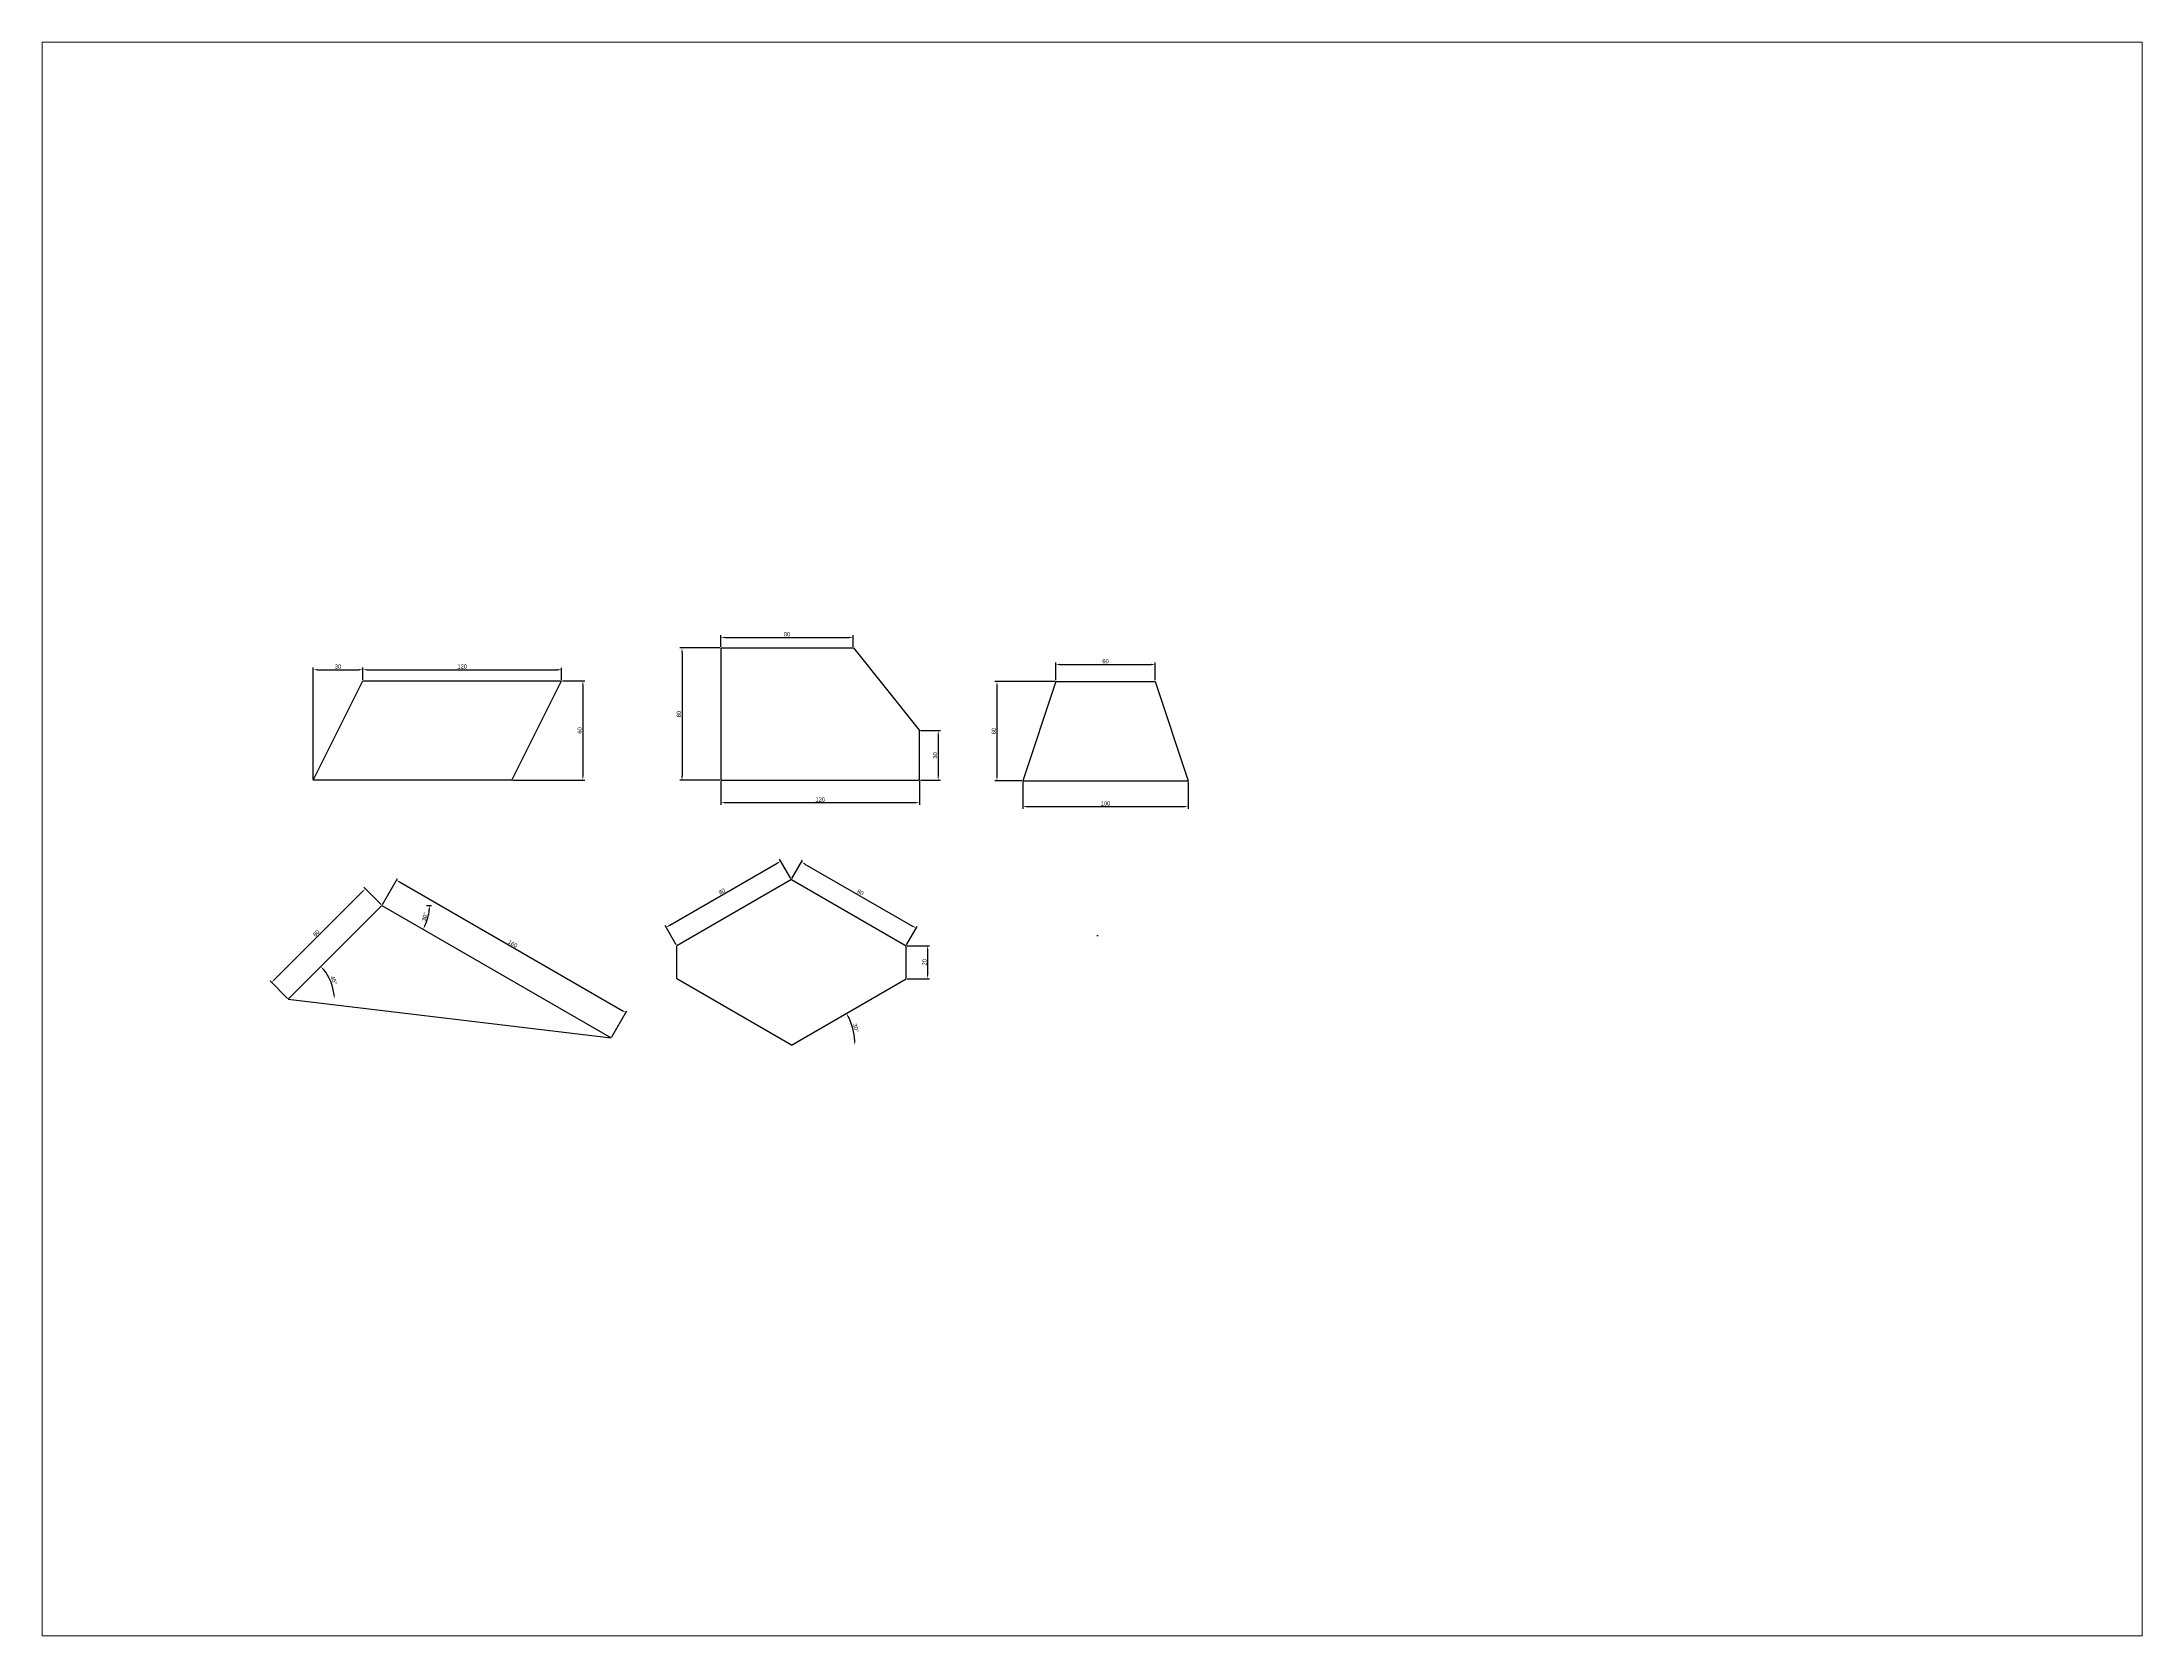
# Paper-space layout 'Layout1' of a CAD drawing. Header units: millimetres. Extents: x 26 to 231, y 20 to 176.
# The model-space entities are those that its viewports show. They can reach past a viewport. Long polylines and large blocks are cut down to what shows.
import ezdxf

# ---------------------------------------------------------------- set-up
doc = ezdxf.new("R2010")
doc.units = ezdxf.units.MM
doc.styles.get("Standard").update_dxf_attribs({"font": 'arial.ttf'})
doc.dimstyles.new('ISO-25', dxfattribs={"dimtxt": 2.5, "dimasz": 2.5, "dimexe": 1.25, "dimexo": 0.625, "dimtad": 1, "dimtxsty": 'Standard', "dimcen": 2.5, "dimadec": 0, "dimazin": 0, "dimtfac": 1, "dimtmove": 0, "dimatfit": 3, "dimfxl": 0, "dimarcsym": 0})

# ---------------------------------------------------------------- blocks, each defined once
blk = doc.blocks.new('*D2')
at = {"color": 0, "lineweight": -2, "transparency": 16777216}
for p, q in [((10553, 7569.4), (10553, 7636.8)), ((10555.5, 7635.5), (10580.5, 7635.5)), ((10583, 7629.4), (10583, 7636.8))]:
    blk.add_line(p, q, dxfattribs=at)
at = {"color": 0, "transparency": 16777216}
for points in [[(10555.5, 7635.9), (10555.5, 7635.1), (10553, 7635.5)], [(10580.5, 7635.9), (10580.5, 7635.1), (10583, 7635.5)]]:
    blk.add_solid(points, dxfattribs=at)
at = {"layer": 'Defpoints', "color": 0, "transparency": 16777216}
for p in [(10583, 7635.5), (10583, 7628.8), (10553, 7568.8)]:
    blk.add_point(p, dxfattribs=at)
at = {"color": 0, "transparency": 16777216, "insert": (10568, 7637.4), "char_height": 2.5, "attachment_point": 5}
blk.add_mtext('30', dxfattribs=at)
blk = doc.blocks.new('*D3')
at = {"color": 0, "lineweight": -2, "transparency": 16777216}
for p, q in [((10583, 7629.4), (10583, 7636.7)), ((10585.5, 7635.5), (10700.5, 7635.5)), ((10703, 7629.4), (10703, 7636.7))]:
    blk.add_line(p, q, dxfattribs=at)
at = {"color": 0, "transparency": 16777216}
for points in [[(10585.5, 7635.9), (10585.5, 7635), (10583, 7635.5)], [(10700.5, 7635.9), (10700.5, 7635), (10703, 7635.5)]]:
    blk.add_solid(points, dxfattribs=at)
at = {"layer": 'Defpoints', "color": 0, "transparency": 16777216}
for p in [(10583, 7628.8), (10703, 7635.5), (10703, 7628.8)]:
    blk.add_point(p, dxfattribs=at)
at = {"color": 0, "transparency": 16777216, "insert": (10643, 7637.4), "char_height": 2.5, "attachment_point": 5}
blk.add_mtext('120', dxfattribs=at)
blk = doc.blocks.new('*D4')
at = {"color": 0, "lineweight": -2, "transparency": 16777216}
for p, q in [((10703.6, 7628.8), (10717.1, 7628.8)), ((10715.9, 7626.3), (10715.9, 7571.3)), ((10673.6, 7568.8), (10717.1, 7568.8))]:
    blk.add_line(p, q, dxfattribs=at)
at = {"color": 0, "transparency": 16777216}
for points in [[(10715.5, 7626.3), (10716.3, 7626.3), (10715.9, 7628.8)], [(10715.5, 7571.3), (10716.3, 7571.3), (10715.9, 7568.8)]]:
    blk.add_solid(points, dxfattribs=at)
at = {"layer": 'Defpoints', "color": 0, "transparency": 16777216}
for p in [(10703, 7628.8), (10673, 7568.8), (10715.9, 7568.8)]:
    blk.add_point(p, dxfattribs=at)
at = {"color": 0, "transparency": 16777216, "insert": (10714, 7598.8), "char_height": 2.5, "attachment_point": 5, "rotation": 90}
blk.add_mtext('60', dxfattribs=at)
blk = doc.blocks.new('*D5')
at = {"color": 0, "lineweight": -2, "transparency": 16777216}
for p, q in [((10798.7, 7648.7), (10774.5, 7648.7)), ((10775.8, 7646.2), (10775.8, 7571.2)), ((10798.7, 7568.7), (10774.5, 7568.7))]:
    blk.add_line(p, q, dxfattribs=at)
at = {"color": 0, "transparency": 16777216}
for points in [[(10775.4, 7646.2), (10776.2, 7646.2), (10775.8, 7648.7)], [(10775.4, 7571.2), (10776.2, 7571.2), (10775.8, 7568.7)]]:
    blk.add_solid(points, dxfattribs=at)
at = {"layer": 'Defpoints', "color": 0, "transparency": 16777216}
for p in [(10799.3, 7648.7), (10775.8, 7568.7), (10799.3, 7568.7)]:
    blk.add_point(p, dxfattribs=at)
at = {"color": 0, "transparency": 16777216, "insert": (10773.9, 7608.7), "char_height": 2.5, "attachment_point": 5, "rotation": 90}
blk.add_mtext('80', dxfattribs=at)
blk = doc.blocks.new('*D6')
at = {"color": 0, "lineweight": -2, "transparency": 16777216}
for p, q in [((10799.3, 7649.3), (10799.3, 7656.3)), ((10801.8, 7655), (10876.8, 7655)), ((10879.3, 7649.3), (10879.3, 7656.3))]:
    blk.add_line(p, q, dxfattribs=at)
at = {"color": 0, "transparency": 16777216}
for points in [[(10801.8, 7655.4), (10801.8, 7654.6), (10799.3, 7655)], [(10876.8, 7655.4), (10876.8, 7654.6), (10879.3, 7655)]]:
    blk.add_solid(points, dxfattribs=at)
at = {"layer": 'Defpoints', "color": 0, "transparency": 16777216}
for p in [(10879.3, 7655), (10799.3, 7648.7), (10879.3, 7648.7)]:
    blk.add_point(p, dxfattribs=at)
at = {"color": 0, "transparency": 16777216, "insert": (10839.3, 7656.9), "char_height": 2.5, "attachment_point": 5}
blk.add_mtext('80', dxfattribs=at)
blk = doc.blocks.new('*D7')
at = {"color": 0, "lineweight": -2, "transparency": 16777216}
for p, q in [((10799.3, 7568.1), (10799.3, 7553.9)), ((10919.3, 7568.1), (10919.3, 7553.9)), ((10801.8, 7555.2), (10916.8, 7555.2))]:
    blk.add_line(p, q, dxfattribs=at)
at = {"color": 0, "transparency": 16777216}
for points in [[(10801.8, 7555.6), (10801.8, 7554.8), (10799.3, 7555.2)], [(10916.8, 7555.6), (10916.8, 7554.8), (10919.3, 7555.2)]]:
    blk.add_solid(points, dxfattribs=at)
at = {"layer": 'Defpoints', "color": 0, "transparency": 16777216}
for p in [(10799.3, 7568.7), (10919.3, 7568.7), (10919.3, 7555.2)]:
    blk.add_point(p, dxfattribs=at)
at = {"color": 0, "transparency": 16777216, "insert": (10859.3, 7557.1), "char_height": 2.5, "attachment_point": 5}
blk.add_mtext('120', dxfattribs=at)
blk = doc.blocks.new('*D8')
at = {"color": 0, "lineweight": -2, "transparency": 16777216}
for p, q in [((10920, 7598.7), (10931.9, 7598.7)), ((10930.6, 7596.2), (10930.6, 7571.2)), ((10920, 7568.7), (10931.9, 7568.7))]:
    blk.add_line(p, q, dxfattribs=at)
at = {"color": 0, "transparency": 16777216}
for points in [[(10930.2, 7596.2), (10931, 7596.2), (10930.6, 7598.7)], [(10930.2, 7571.2), (10931, 7571.2), (10930.6, 7568.7)]]:
    blk.add_solid(points, dxfattribs=at)
at = {"layer": 'Defpoints', "color": 0, "transparency": 16777216}
for p in [(10919.3, 7598.7), (10919.3, 7568.7), (10930.6, 7568.7)]:
    blk.add_point(p, dxfattribs=at)
at = {"color": 0, "transparency": 16777216, "insert": (10928.7, 7583.7), "char_height": 2.5, "attachment_point": 5, "rotation": 90}
blk.add_mtext('30', dxfattribs=at)
blk = doc.blocks.new('*D9')
at = {"color": 0, "lineweight": -2, "transparency": 16777216}
for p, q in [((10981.7, 7567.8), (10981.7, 7551.5)), ((11081.7, 7567.8), (11081.7, 7551.5)), ((10984.2, 7552.8), (11079.2, 7552.8))]:
    blk.add_line(p, q, dxfattribs=at)
at = {"color": 0, "transparency": 16777216}
for points in [[(10984.2, 7553.2), (10984.2, 7552.4), (10981.7, 7552.8)], [(11079.2, 7553.2), (11079.2, 7552.4), (11081.7, 7552.8)]]:
    blk.add_solid(points, dxfattribs=at)
at = {"layer": 'Defpoints', "color": 0, "transparency": 16777216}
for p in [(10981.7, 7568.4), (11081.7, 7568.4), (11081.7, 7552.8)]:
    blk.add_point(p, dxfattribs=at)
at = {"color": 0, "transparency": 16777216, "insert": (11031.7, 7554.7), "char_height": 2.5, "attachment_point": 5}
blk.add_mtext('100', dxfattribs=at)
blk = doc.blocks.new('*D10')
at = {"color": 0, "lineweight": -2, "transparency": 16777216}
for p, q in [((11001.7, 7629.1), (11001.7, 7639.9)), ((11004.2, 7638.7), (11059.2, 7638.7)), ((11061.7, 7629.1), (11061.7, 7639.9))]:
    blk.add_line(p, q, dxfattribs=at)
at = {"color": 0, "transparency": 16777216}
for points in [[(11004.2, 7639.1), (11004.2, 7638.2), (11001.7, 7638.7)], [(11059.2, 7639.1), (11059.2, 7638.2), (11061.7, 7638.7)]]:
    blk.add_solid(points, dxfattribs=at)
at = {"layer": 'Defpoints', "color": 0, "transparency": 16777216}
for p in [(11061.7, 7638.7), (11001.7, 7628.4), (11061.7, 7628.4)]:
    blk.add_point(p, dxfattribs=at)
at = {"color": 0, "transparency": 16777216, "insert": (11031.7, 7640.6), "char_height": 2.5, "attachment_point": 5}
blk.add_mtext('60', dxfattribs=at)
blk = doc.blocks.new('*D11')
at = {"color": 0, "lineweight": -2, "transparency": 16777216}
for p, q in [((11001.1, 7628.4), (10964.8, 7628.4)), ((10966.1, 7625.9), (10966.1, 7570.9)), ((10981.1, 7568.4), (10964.8, 7568.4))]:
    blk.add_line(p, q, dxfattribs=at)
at = {"color": 0, "transparency": 16777216}
for points in [[(10965.7, 7625.9), (10966.5, 7625.9), (10966.1, 7628.4)], [(10965.7, 7570.9), (10966.5, 7570.9), (10966.1, 7568.4)]]:
    blk.add_solid(points, dxfattribs=at)
at = {"layer": 'Defpoints', "color": 0, "transparency": 16777216}
for p in [(11001.7, 7628.4), (10966.1, 7568.4), (10981.7, 7568.4)]:
    blk.add_point(p, dxfattribs=at)
at = {"color": 0, "transparency": 16777216, "insert": (10964.2, 7598.4), "char_height": 2.5, "attachment_point": 5, "rotation": 90}
blk.add_mtext('60', dxfattribs=at)
blk = doc.blocks.new('*D13')
at = {"color": 0, "lineweight": -2, "transparency": 16777216}
blk.add_arc((10537.9, 7436.6), 27.8, 5.1596, 39.8404, dxfattribs=at)
at = {"color": 0, "transparency": 16777216}
for points in [[(10559, 7454.1), (10559.6, 7454.6), (10557.6, 7456.2)], [(10566, 7439.1), (10565.2, 7439), (10565.7, 7436.6)]]:
    blk.add_solid(points, dxfattribs=at)
at = {"layer": 'Defpoints', "color": 0, "transparency": 16777216}
for p in [(10594.5, 7493.1), (10537.9, 7436.6), (10537.9, 7436.6), (10564.8, 7443.8), (10607.5, 7436.6)]:
    blk.add_point(p, dxfattribs=at)
at = {"color": 0, "transparency": 16777216, "insert": (10565.4, 7447.9), "char_height": 2.5, "attachment_point": 5, "rotation": 292.5}
blk.add_mtext('45°', dxfattribs=at)
blk = doc.blocks.new('*D14')
at = {"color": 0, "lineweight": -2, "transparency": 16777216}
for p, q in [((10582.7, 7501.5), (10529.6, 7448.4)), ((10594.1, 7493.6), (10583.5, 7504.1)), ((10537.5, 7437), (10527, 7447.5))]:
    blk.add_line(p, q, dxfattribs=at)
at = {"color": 0, "transparency": 16777216}
for points in [[(10582.4, 7501.7), (10583, 7501.2), (10584.4, 7503.2)], [(10529.3, 7448.7), (10529.9, 7448.1), (10527.9, 7446.7)]]:
    blk.add_solid(points, dxfattribs=at)
at = {"layer": 'Defpoints', "color": 0, "transparency": 16777216}
for p in [(10594.5, 7493.1), (10527.9, 7446.7), (10537.9, 7436.6)]:
    blk.add_point(p, dxfattribs=at)
at = {"color": 0, "transparency": 16777216, "insert": (10554.8, 7476.3), "char_height": 2.5, "attachment_point": 5, "rotation": 45}
blk.add_mtext('80', dxfattribs=at)
blk = doc.blocks.new('*D15')
at = {"color": 0, "lineweight": -2, "transparency": 16777216}
for p, q in [((10594.8, 7493.7), (10603.9, 7509.4)), ((10605.5, 7507.1), (10739.7, 7429.6)), ((10733.4, 7413.7), (10742.5, 7429.4))]:
    blk.add_line(p, q, dxfattribs=at)
at = {"color": 0, "transparency": 16777216}
for points in [[(10605.7, 7507.5), (10605.3, 7506.7), (10603.3, 7508.4)], [(10739.9, 7430), (10739.5, 7429.2), (10741.9, 7428.4)]]:
    blk.add_solid(points, dxfattribs=at)
at = {"layer": 'Defpoints', "color": 0, "transparency": 16777216}
for p in [(10594.5, 7493.1), (10741.9, 7428.4), (10733.1, 7413.1)]:
    blk.add_point(p, dxfattribs=at)
at = {"color": 0, "transparency": 16777216, "insert": (10673.5, 7470), "char_height": 2.5, "attachment_point": 5, "rotation": 330}
blk.add_mtext('160', dxfattribs=at)
blk = doc.blocks.new('*D16')
at = {"color": 0, "lineweight": -2, "transparency": 16777216}
blk.add_line((10621.5, 7493.1), (10624.5, 7493.1), dxfattribs=at)
blk.add_arc((10594.5, 7493.1), 28.7, 334.9929, 355.0071, dxfattribs=at)
at = {"color": 0, "transparency": 16777216}
for points in [[(10622.7, 7490.7), (10623.5, 7490.6), (10623.2, 7493.1)], [(10620.9, 7480.8), (10620.2, 7481.2), (10619.4, 7478.8)]]:
    blk.add_solid(points, dxfattribs=at)
at = {"layer": 'Defpoints', "color": 0, "transparency": 16777216}
for p in [(10594.5, 7493.1), (10594.5, 7493.1), (10620.9, 7493.1), (10621.5, 7483.3), (10733.1, 7413.1)]:
    blk.add_point(p, dxfattribs=at)
at = {"color": 0, "transparency": 16777216, "insert": (10620.4, 7486.2), "char_height": 2.5, "attachment_point": 5, "rotation": 75}
blk.add_mtext('30°', dxfattribs=at)
blk = doc.blocks.new('*D17')
at = {"color": 0, "lineweight": -2, "transparency": 16777216}
blk.add_arc((10841.9, 7408.8), 38.4, 3.7345, 26.2655, dxfattribs=at)
at = {"color": 0, "transparency": 16777216}
for points in [[(10875.9, 7425.6), (10876.7, 7426), (10875.1, 7428)], [(10880.6, 7411.3), (10879.7, 7411.3), (10880.2, 7408.8)]]:
    blk.add_solid(points, dxfattribs=at)
at = {"layer": 'Defpoints', "color": 0, "transparency": 16777216}
for p in [(10911.2, 7448.8), (10879.7, 7415.5), (10841.9, 7408.8), (10841.9, 7408.8), (10896.8, 7408.8)]:
    blk.add_point(p, dxfattribs=at)
at = {"color": 0, "transparency": 16777216, "insert": (10880.8, 7419.2), "char_height": 2.5, "attachment_point": 5, "rotation": 285}
blk.add_mtext('30°', dxfattribs=at)
blk = doc.blocks.new('*D18')
at = {"color": 0, "lineweight": -2, "transparency": 16777216}
for p, q in [((10768.4, 7481.2), (10833.3, 7518.7)), ((10841.6, 7509.4), (10834.8, 7521)), ((10772.3, 7469.4), (10765.6, 7481))]:
    blk.add_line(p, q, dxfattribs=at)
at = {"color": 0, "transparency": 16777216}
for points in [[(10833.1, 7519), (10833.5, 7518.3), (10835.5, 7519.9)], [(10768.1, 7481.5), (10768.6, 7480.8), (10766.2, 7479.9)]]:
    blk.add_solid(points, dxfattribs=at)
at = {"layer": 'Defpoints', "color": 0, "transparency": 16777216}
for p in [(10835.5, 7519.9), (10841.9, 7508.8), (10772.6, 7468.8)]:
    blk.add_point(p, dxfattribs=at)
at = {"color": 0, "transparency": 16777216, "insert": (10799.9, 7501.6), "char_height": 2.5, "attachment_point": 5, "rotation": 30}
blk.add_mtext('80', dxfattribs=at)
blk = doc.blocks.new('*D19')
at = {"color": 0, "lineweight": -2, "transparency": 16777216}
for p, q in [((10842.2, 7509.4), (10848.6, 7520.4)), ((10850.1, 7518.1), (10915.1, 7480.6)), ((10911.5, 7469.4), (10917.9, 7480.4))]:
    blk.add_line(p, q, dxfattribs=at)
at = {"color": 0, "transparency": 16777216}
for points in [[(10850.3, 7518.5), (10849.9, 7517.8), (10848, 7519.4)], [(10915.3, 7481), (10914.9, 7480.3), (10917.3, 7479.4)]]:
    blk.add_solid(points, dxfattribs=at)
at = {"layer": 'Defpoints', "color": 0, "transparency": 16777216}
for p in [(10841.9, 7508.8), (10917.3, 7479.4), (10911.2, 7468.8)]:
    blk.add_point(p, dxfattribs=at)
at = {"color": 0, "transparency": 16777216, "insert": (10883.6, 7501), "char_height": 2.5, "attachment_point": 5, "rotation": 330}
blk.add_mtext('80', dxfattribs=at)
blk = doc.blocks.new('*D20')
at = {"color": 0, "lineweight": -2, "transparency": 16777216}
for p, q in [((10911.8, 7468.8), (10925.4, 7468.8)), ((10924.2, 7466.3), (10924.2, 7451.3)), ((10911.8, 7448.8), (10925.4, 7448.8))]:
    blk.add_line(p, q, dxfattribs=at)
at = {"color": 0, "transparency": 16777216}
for points in [[(10923.8, 7466.3), (10924.6, 7466.3), (10924.2, 7468.8)], [(10923.8, 7451.3), (10924.6, 7451.3), (10924.2, 7448.8)]]:
    blk.add_solid(points, dxfattribs=at)
at = {"layer": 'Defpoints', "color": 0, "transparency": 16777216}
for p in [(10911.2, 7468.8), (10911.2, 7448.8), (10924.2, 7448.8)]:
    blk.add_point(p, dxfattribs=at)
at = {"color": 0, "transparency": 16777216, "insert": (10922.3, 7458.8), "char_height": 2.5, "attachment_point": 5, "rotation": 90}
blk.add_mtext('20', dxfattribs=at)

msp = doc.modelspace()

# ---------------------------------------------------------------- hatches: boundary and pattern name
at = {"transparency": 33554687}
h = msp.add_hatch(color=256, dxfattribs=at)
h.dxf.hatch_style = 1
h.paths.add_polyline_path([(10997.445, 7495.313), (11068.445, 7495.313), (11068.445, 7424.211), (10997.445, 7424.211)], flags=17)
h.paths.add_polyline_path([(10997.445, 7495.313), (11068.445, 7495.313), (11068.445, 7424.211), (10997.445, 7424.211)], flags=17)
h = msp.add_hatch(dxfattribs=at)
h.set_pattern_fill('AR-CONC', color=256)
h.paths.add_polyline_path([(10997.445, 7495.313), (11068.445, 7495.313), (11068.445, 7424.211), (10997.445, 7424.211)])

# ---------------------------------------------------------------- linework, layer by layer
for p, q in [((10799.347, 7648.708), (10799.347, 7568.708)), ((10799.347, 7648.708), (10879.347, 7648.708)), ((10879.347, 7648.708), (10919.347, 7598.708)), ((10552.96, 7568.751), (10582.96, 7628.751)), ((10582.96, 7628.751), (10702.96, 7628.751)), ((10672.96, 7568.751), (10702.96, 7628.751)), ((11001.704, 7628.431), (10981.704, 7568.431)), ((11001.704, 7628.431), (11061.704, 7628.431)), ((11061.704, 7628.431), (11081.704, 7568.431)), ((10919.347, 7568.708), (10919.347, 7598.708)), ((10672.96, 7568.751), (10552.96, 7568.751)), ((10799.347, 7568.708), (10919.347, 7568.708)), ((10981.704, 7568.431), (11081.704, 7568.431)), ((10841.881, 7508.809), (10772.599, 7468.809)), ((10841.881, 7508.809), (10911.163, 7468.809)), ((10537.945, 7436.567), (10594.514, 7493.136)), ((10594.514, 7493.136), (10733.078, 7413.136)), ((10772.599, 7448.809), (10772.599, 7468.809)), ((10911.163, 7448.809), (10911.163, 7468.809)), ((10841.881, 7408.809), (10772.599, 7448.809)), ((10841.881, 7408.809), (10911.163, 7448.809)), ((10537.945, 7436.567), (10733.078, 7413.136))]:
    msp.add_line(p, q)

# ---------------------------------------------------------------- dimensions: what is measured, and where the dimension line sits
for base, p1, p2, picture, middle in [((10879.347, 7655.004), (10799.347, 7648.708), (10879.347, 7648.708), '*D6', (10839.347, 7656.905)), ((10582.96, 7635.521), (10552.96, 7568.751), (10582.96, 7628.751), '*D2', (10567.96, 7637.423)), ((10702.96, 7635.456), (10582.96, 7628.751), (10702.96, 7628.751), '*D3', (10642.96, 7637.358)), ((11061.704, 7638.662), (11001.704, 7628.431), (11061.704, 7628.431), '*D10', (11031.704, 7640.563)), ((10919.347, 7555.168), (10799.347, 7568.708), (10919.347, 7568.708), '*D7', (10859.347, 7557.07)), ((11081.704, 7552.794), (10981.704, 7568.431), (11081.704, 7568.431), '*D9', (11031.704, 7554.695))]:
    dim = msp.add_linear_dim(base=base, p1=p1, p2=p2, dimstyle='ISO-25')
    dim.commit()
    dim.dimension.update_dxf_attribs({"geometry": picture, "text_midpoint": middle})
for base, p1, p2, picture, middle in [((10775.782, 7568.708), (10799.347, 7648.708), (10799.347, 7568.708), '*D5', (10773.881, 7608.708)), ((10715.884, 7568.751), (10702.96, 7628.751), (10672.96, 7568.751), '*D4', (10713.982, 7598.751)), ((10966.088, 7568.431), (11001.704, 7628.431), (10981.704, 7568.431), '*D11', (10964.187, 7598.431)), ((10930.626, 7568.708), (10919.347, 7598.708), (10919.347, 7568.708), '*D8', (10928.724, 7583.708))]:
    dim = msp.add_linear_dim(base=base, p1=p1, p2=p2, angle=90, dimstyle='ISO-25')
    dim.commit()
    dim.dimension.update_dxf_attribs({"geometry": picture, "text_midpoint": middle})
for p1, p2, distance, picture, middle in [((10772.599, 7468.809), (10841.881, 7508.809), 12.827, '*D18', (10799.876, 7501.565)), ((10841.881, 7508.809), (10911.163, 7468.809), 12.186, '*D19', (10883.566, 7501.009)), ((10594.514, 7493.136), (10537.945, 7436.567), -14.265, '*D14', (10554.798, 7476.283)), ((10594.514, 7493.136), (10733.078, 7413.136), 17.573, '*D15', (10673.533, 7470.001)), ((10911.163, 7468.809), (10911.163, 7448.809), 13.006, '*D20', (10922.268, 7458.809))]:
    dim = msp.add_aligned_dim(p1=p1, p2=p2, distance=distance, dimstyle='ISO-25')
    dim.commit()
    dim.dimension.update_dxf_attribs({"geometry": picture, "text_midpoint": middle})
for base, line1, line2, picture, middle in [((10564.77, 7443.755), ((10537.945, 7436.567), (10607.48, 7436.567)), ((10537.945, 7436.567), (10594.514, 7493.136)), '*D13', (10565.354, 7447.921)), ((10621.481, 7483.321), ((10594.514, 7493.136), (10733.078, 7413.136)), ((10594.514, 7493.136), (10620.896, 7493.136)), '*D16', (10620.396, 7486.201)), ((10879.661, 7415.471), ((10841.881, 7408.809), (10911.163, 7448.809)), ((10841.881, 7408.809), (10896.754, 7408.809)), '*D17', (10880.774, 7419.231))]:
    dim = msp.add_angular_dim_2l(base=base, line1=line1, line2=line2, dimstyle='ISO-25')
    dim.commit()
    dim.dimension.update_dxf_attribs({"geometry": picture, "text_midpoint": middle})

psp = doc.layouts.get("Layout1")

# ---------------------------------------------------------------- viewports
at = {"layer": '0'}
psp.add_viewport(center=(128.5, 97.5), size=(205.6, 156), view_center_point=(11023.519, 7533.25), view_height=962.71436, dxfattribs=at)

doc.saveas('drawing.dxf')
